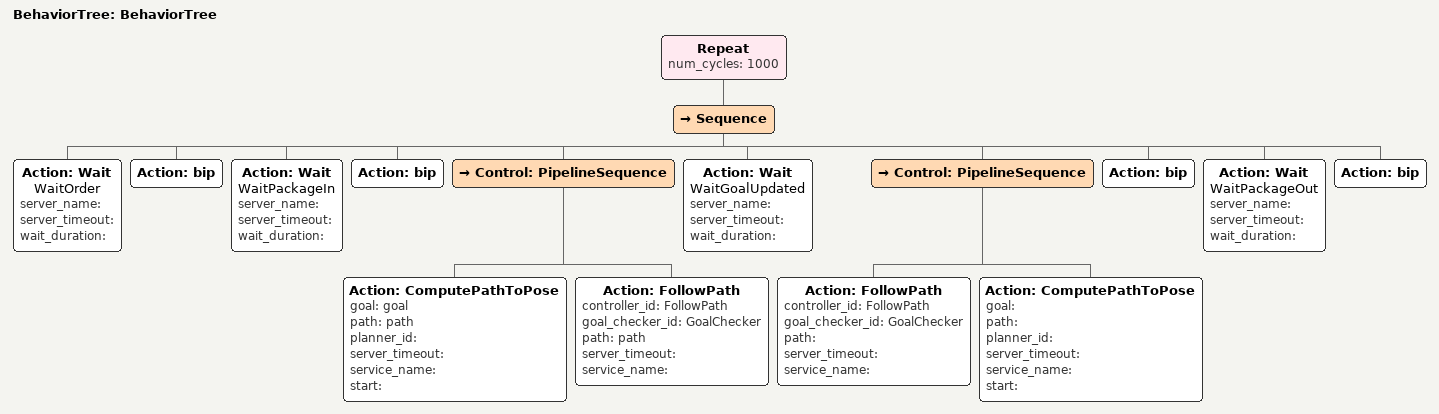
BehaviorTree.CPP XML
<?xml version="1.0"?>
<root main_tree_to_execute="BehaviorTree">
    <BehaviorTree ID="BehaviorTree">
        <Repeat num_cycles="1000">
            <Sequence>
                <Action ID="Wait" name="WaitOrder" server_name="" server_timeout="" wait_duration=""/>
                <Action ID="bip"/>
                <Action ID="Wait" name="WaitPackageIn" server_name="" server_timeout="" wait_duration=""/>
                <Action ID="bip"/>
                <Control ID="PipelineSequence">
                    <Action ID="ComputePathToPose" goal="goal" path="path" planner_id="" server_timeout="" service_name="" start=""/>
                    <Action ID="FollowPath" controller_id="FollowPath" goal_checker_id="GoalChecker" path="path" server_timeout="" service_name=""/>
                </Control>
                <Action ID="Wait" name="WaitGoalUpdated" server_name="" server_timeout="" wait_duration=""/>
                <Control ID="PipelineSequence">
                    <Action ID="FollowPath" controller_id="FollowPath" goal_checker_id="GoalChecker" path="" server_timeout="" service_name=""/>
                    <Action ID="ComputePathToPose" goal="" path="" planner_id="" server_timeout="" service_name="" start=""/>
                </Control>
                <Action ID="bip"/>
                <Action ID="Wait" name="WaitPackageOut" server_name="" server_timeout="" wait_duration=""/>
                <Action ID="bip"/>
            </Sequence>
        </Repeat>
    </BehaviorTree>
</root>
